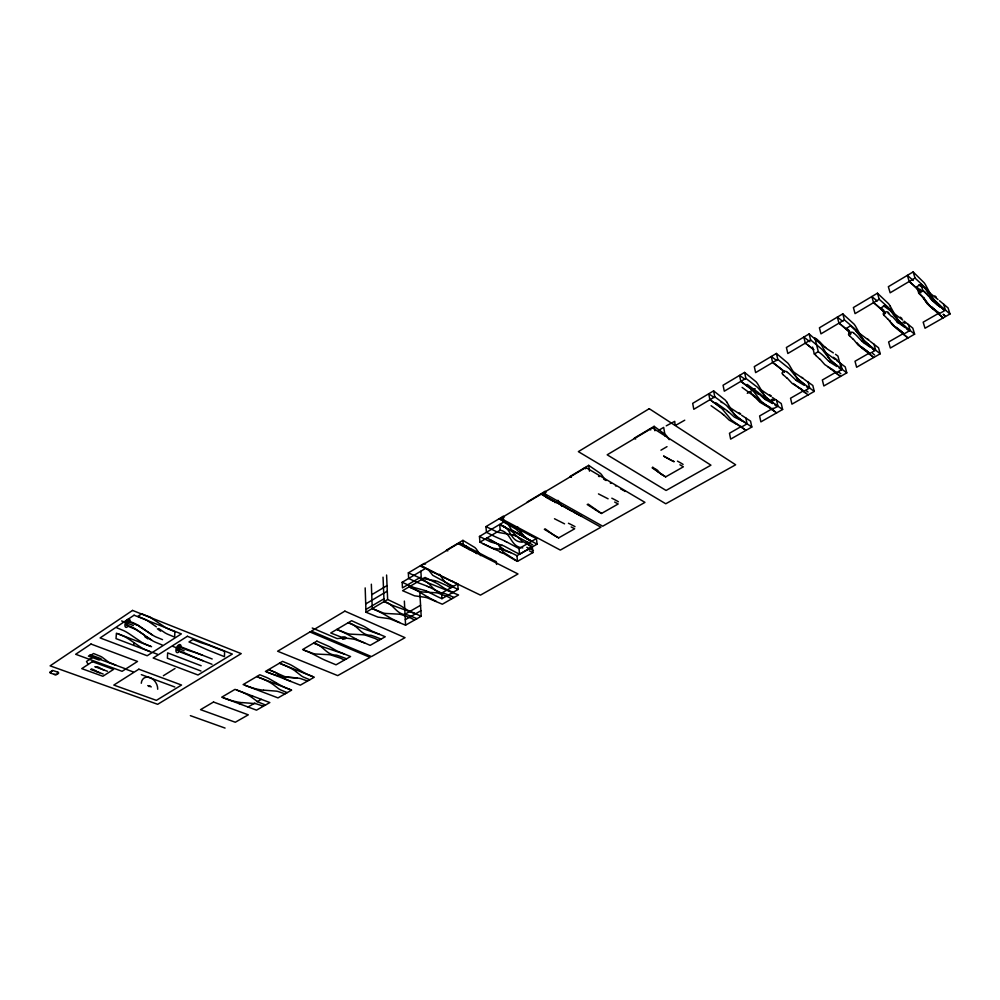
<?xml version="1.0" encoding="UTF-8"?>
<svg xmlns="http://www.w3.org/2000/svg" width="1000" height="1000" viewBox="0 0 1000 1000"><rect width="100%" height="100%" fill="white"/><g stroke="black" fill="none" stroke-linecap="round" stroke-linejoin="round"><path stroke-width="1.5" d="M178.425 650.638L178.612 646.525M133.787 645.4L133.963 642.7M127.375 625.312L127.65 621.163M50.45 672.087L52.488 670.688L50.163 672.025A2.362 1.1 3.3 0 0 50.175 672.825A2.112 0.988 3.3 0 0 50.663 673.188L54.387 674.35A1.837 0.862 3.3 0 0 55.275 674.5A2.087 0.975 3.3 0 0 55.862 674.488M125.925 624.288L129.1 622.175M92.4 657.575L86.5 661.475L88.188 664.425M176.925 649.587L180.113 647.575M163.375 675.725L175.012 668.487M149.025 686.562L150.025 685.95M371.737 594.712L387.05 585.588M427.225 586.188L418.775 583A45.538 10.5 35.8 0 1 416.05 581.888L408.638 578.462L408.35 572.875L424.25 563.4L425.538 564.025M480.788 555.65L476.35 549.125A17.35 12.038 77.5 0 0 474.85 547.513L462.925 540.35L446.388 550.2L447.788 550.9M504.762 540.925L496.5 537.312A47.312 8.5 36 0 1 493.825 536.062L486.45 532.3L485.95 526.613L503.15 516.362L504.438 517.038M527.125 502.062L545.037 491.388L546.312 492.1M604.712 479.412L602 475.262A18.425 11.612 76 0 0 600.5 473.488L588.688 465.363L570.013 476.5L571.4 477.3M669.188 439.675L667.35 436.838A19 11.338 75.5 0 0 665.85 434.988L654.137 426.337L634.3 438.162L635.675 439.025M726.7 401.962A19.512 11.05 75.1 0 0 725.2 400.025L713.612 390.887L692.688 403.35L693.8 409.288L714.788 396.838L726.275 405.288A42.138 30.125 -65.8 0 1 727.65 406.712L736.312 416.525L751.812 427.038L730.65 439.113L729.463 433.25L741.325 426.438M763.975 394.575L757.588 383.787A19.788 10.888 74.9 0 0 756.1 381.825L744.575 372.425L723.075 385.238L724.287 391.2L745.863 378.4L757.262 387.113A42.787 30.2 -66.6 0 1 758.625 388.587L766.162 397.713L776.9 405.487M797.288 378.088A22.5 14.05 76.6 0 1 795.763 376.05L789.338 365.125A20.062 10.713 74.7 0 0 787.85 363.125L776.4 353.45L754.3 366.625L755.625 372.612L777.8 359.462L789.112 368.438A43.475 30.25 -67.3 0 1 790.45 369.95L798.425 379.787L814.275 391.413L791.938 404.15L790.55 398.225L803.637 390.725M828.35 357.137L821.975 345.95A20.35 10.525 74.6 0 0 820.487 343.888L809.125 333.938L786.4 347.488L787.837 353.5L810.638 339.975L821.862 349.225A44.188 30.3 -67.9 0 1 823.175 350.788L831.062 360.887L846.787 372.863L823.838 385.962L822.337 380L835.8 372.287M861.912 337.612L855.537 326.213A20.65 10.312 74.5 0 0 854.062 324.113L842.8 313.863L819.412 327.8L820.962 333.85L844.425 319.925L855.537 329.475A44.938 30.337 -68.5 0 1 856.838 331.087L864.638 341.438L880.225 353.787L856.625 367.25L855.013 361.262L869.388 353.025M890.075 305.925A20.95 10.088 74.3 0 0 888.612 303.762L877.45 293.2L853.388 307.55L855.05 313.625L879.212 299.3L890.2 309.15M931.988 296.863L925.625 285.012A21.263 9.85 74.2 0 0 924.175 282.812L913.125 271.925L888.35 286.7L890.15 292.8L915.013 278.05L925.875 288.225M365.725 603.925L387.287 591.125M420.875 571.2L421.2 576.825L402.463 587.888L402.175 582.288L424.588 569M493.713 548.875A21.713 5.475 14.8 0 1 492.25 548.25L479.938 542.15L479.462 536.45L503.7 522.062L515.562 528.862A38 29.213 -58.8 0 1 517.013 530.037L525.5 537.888L537.062 544.188L536.45 538.538L532.038 536.362M658.875 430.225L663.675 427.388L665.212 436.275M666.25 425.85L674.737 421.337L675.025 424.688L676.213 424.875A7.475 0.95 -34 0 0 677.188 424.475L684.75 420.2M365.913 609.462L383.95 598.812M479.938 542.15L500.213 530.175C511.688 532.5 510.138 547.087 522.788 547.888M918.875 293.325L916.562 286.837L920.9 284.275L926.05 289.6M365.175 587.913L366 612.238L387.65 599.5L399.625 605.188A47.538 24.213 -2.2 0 1 401.087 606.038L406.637 609.612A39.4 20.575 -3.7 0 0 408.05 610.413L421.188 616.263L419.812 592.087M747.288 393.3L755.163 388.688M812.588 347.088L814.312 354L818.312 351.662L820.288 353.188A66.413 30.362 5.1 0 1 823.962 356.362L828.625 361.112M924.513 291.9L922.8 290.387L918.575 293.05M660.95 450.188L667 446.65M239.262 703.725L240.675 702.9M251.412 696.688L252.55 696.025M274.325 683.413L275.738 682.588M405.025 614.225L420.575 605.275M428.963 586.975L441.587 593.162L457.725 583.875L458.137 589.412L441.95 598.688L437.6 596.712A60.113 34.487 59 0 1 436.6 596.213L426.675 591.175M506.463 541.812L519.012 548.575L536.45 538.538M248.038 706.988L254.925 703.037M257.05 701.8L261.337 699.35M773.138 408.2L759.6 415.975L760.875 421.875L782.625 409.462L781.263 403.55L772.325 397.425M903.4 333.525L888.612 342L890.337 348.025L914.613 334.175L912.8 328.137L904.188 321.188M938.888 313.175L923.162 322.188L925.025 328.237L950 313.988L948.05 307.925L939.55 300.75M405.3 619.688L420.887 610.763M502.088 545.288A19.25 10 7.7 0 1 504.2 546.112L514.263 551.5A62.425 32.887 58.9 0 0 515.25 552.038L519.587 554.2L537.062 544.188M924.812 299.25L929.862 306.087L938.7 314.05L945.525 310.138L950 313.988M503.188 549.175L512.325 553.387A62.138 34.125 61.2 0 1 514.675 554.5L516.95 555.688L532.3 546.925L532.9 552.6L517.513 561.337L515.237 560.2A59.45 31.488 59.1 0 1 512.863 558.875L502.512 552.762M366 612.238L377.962 617.137L388.275 618.538A17.938 9.087 -2.6 0 1 390.337 618.987L405.575 625.163L421.188 616.263M545.15 528.85L554.038 535.3A60.625 30.6 59.1 0 0 556.413 536.675L558.675 537.875L574.688 528.775L571.163 526.962M595.163 509.562L596.9 510.763A61.837 29.625 59 0 0 599.263 512.2L601.512 513.462L618.188 503.975L614.675 502.075M652.675 467.238L661.1 473.988A63.663 28.038 59 0 0 663.45 475.525L665.675 476.875L683.375 466.812L679.9 464.775M57.425 672.15L57.587 672.212A1.963 0.925 3.3 0 1 58.15 672.588L58.3 672.962A1.863 0.875 3.3 0 1 58.075 673.375L56.788 674.237A1.85 0.862 3.3 0 1 56.037 674.463L55.95 674.625A2.387 1.125 3.3 0 1 55.287 674.638A2.087 0.975 3.3 0 1 54.438 674.525L54.05 674.412M343.938 637.95L337.137 638.587L312.25 628.013M242.125 702.588L254.775 703.562A13.725 6.338 -0.3 0 1 256.45 703.888L263.4 706.213M263.637 690.138L276.388 691.15A13.875 6.5 -0.7 0 1 278.075 691.488L285.038 693.875M286.012 677.175L298.888 678.225A14.025 6.675 -1 0 1 300.575 678.575L307.55 681.038M297 677.975L286.438 676.925A13.675 6.612 -0.9 0 1 284.438 676.475L277.45 673.4A45.475 21.5 -0.1 0 0 274.85 672.175L268.55 669.613M499.837 549.225L493.6 548.325A21.55 15.812 -34.8 0 1 492.137 547.962L482.75 543.587M434.975 580.688L421.587 578.337A12.3 4.812 6.5 0 1 419.588 577.8L408.35 572.875M513.075 535.062L499.237 532.562A12.8 5.4 5.3 0 1 497.2 531.987L485.95 526.613M502.225 549.738L510.625 552.663M502.15 545.225L490.825 542.025L479.462 536.45M228.137 699.525L221.725 697.188L235 689.375L269.812 702.562L256.512 710.15L223.325 697.788M515.55 535.788L528.925 542.863M249.575 686.975L243.15 684.575L259.812 674.762L266.575 677.487A43.35 20.4 0 0 1 269.125 678.725L280.312 685.175A86.625 42.562 -1.9 0 0 282.062 686.1L282.488 686.312A52.425 25.425 -1.5 0 0 285.475 687.688L290.812 689.825M52.538 670.4L57.787 672.113A2.212 1.037 3.3 0 1 58.412 672.55A2.587 1.212 3.3 0 1 58.587 672.875L58.6 672.975A2.1 0.988 3.3 0 1 58.438 673.363L57.013 674.338A2.138 1 3.3 0 1 56.15 674.6M190.362 715.65L225.062 728.075M103.175 674.013L90.612 669.463M271.875 673.913L267.05 672.075M91.45 668.913L93.325 669.613M147.75 685.612L151.287 686.9M107.438 671.263L94.875 666.688L97.775 666.988A3.212 1.525 2.6 0 1 98.663 667.262L101.112 668.737A14.5 6.925 2.4 0 0 103.637 669.862L103.8 669.938M99.55 672.7L99.188 672.562A16.163 7.7 2.5 0 1 96.7 671.488M125.25 668.713L90.138 655.763L93.537 653.512L100.688 656.413A18.65 8.888 2.9 0 1 102.3 657.35L107.975 661.65A21.888 10.575 2.3 0 0 109.3 662.438L116.137 665.35M141.325 674.638L174.812 687M126.363 669.388L133.162 671.9M265.538 705L259.05 702.4A22.688 10.675 -0.7 0 1 257.137 701.338L251.488 697.163A57.237 26.275 0.4 0 0 241.275 691.825L236.6 689.987M151.263 652.062L116.025 638.625L116.412 633.212L151.562 646.712M344.438 654.087L324.975 647.55A89.7 46.3 -2.4 0 1 319.962 645.725L313.575 643.112C323.162 644.825 326.05 655.325 336.525 655.15A72.575 34.55 -1 0 1 342.438 657.188L346.575 658.8M117.975 633.812L123.312 636.013A34.263 25.65 56.2 0 1 126.213 637.525L127.7 638.438A77.375 59.088 57.4 0 1 130.275 640.125L141.675 647.85A33.138 23.938 55.5 0 0 144.525 649.338L149.75 651.488M152.8 652.487L157.613 654.325M200.975 671.012L167.387 658.213L167.65 652.887L201.163 665.75M244.75 685.188L277.987 697.9L291.613 690.138L256.75 676.562M116.788 627.825L123.675 630.638A34.2 25.538 56 0 1 126.562 632.15L128.05 633.062A77.2 58.812 57.1 0 1 130.612 634.75L141.988 642.487A33.062 23.825 55.3 0 0 144.838 643.975L150.787 646.413M51.175 673.225L50.875 673.1A1.825 0.862 3.3 0 1 50.45 672.788A2.062 0.963 3.3 0 1 50.3 672.425A1.825 0.862 3.3 0 1 50.462 672.125M202.55 655.225L196.775 653.075A27.763 4.138 26.5 0 0 195.387 652.6L189.025 650.638A23.475 3.425 26.3 0 1 187.338 650.05L180.387 647.412M172.875 646.4L184.125 650.763M176.65 649.775L183.837 652.613A23.963 3.65 26.4 0 1 185.863 653.475L194.475 657.325A27.1 4 26.3 0 0 196.175 658.05L202.838 660.713M287.225 692.638L280.738 689.963A22.925 10.95 -1.1 0 1 278.825 688.863L273.225 684.587A57.825 26.962 0.2 0 0 263.038 679.087M162.262 645.025L155.512 642.262A33.275 23.812 55.6 0 1 152.637 640.812L148.088 637.8M178.4 651.263L212.025 664.275M125.65 624.475L133.162 627.663A16.575 7 35.6 0 1 135.25 628.812L144.05 634.888M178.637 645.925L212.188 658.988M127.325 625.95L134.238 628.787A34.5 25.587 56.3 0 1 137.15 630.325L138.637 631.237A77.912 58.95 57.4 0 1 141.213 632.95L151.662 640.163M162.537 639.65L155.8 636.888A33.363 23.812 55.4 0 1 152.95 635.325L138.837 626.1M258.35 677.188L263.062 679.075M127.688 620.55L134.588 623.4A34.425 25.463 56.1 0 1 137.487 624.938L138.975 625.85A77.725 58.675 57.2 0 1 141.537 627.562L152.463 635.087M129.362 622L136.175 624.775M121.6 620.938L133.387 625.538M290.912 681.462L284.488 678.6A31.137 15.1 -1.2 0 1 283.113 677.788L277.2 673.55A24.1 11.513 -0.3 0 0 275.238 672.425L270.15 670.25M279.387 663.238L314.288 677.2L300.325 685.163L265.45 671.438L282.538 661.375L289.3 664.188A43.812 20.938 -0.3 0 1 291.863 665.462L303 672.1A87.65 43.7 -2.4 0 0 304.738 673.05L305.163 673.275A53.038 26.1 -1.9 0 0 308.15 674.688L312.738 676.575M309.8 679.762L303.312 677.013A23.188 11.238 -1.4 0 1 301.4 675.888L295.85 671.488M355.7 638.825A106.213 55.275 -3.7 0 0 359.8 640.837L370.163 645.35L385.225 636.763L372.075 631.163A38.675 19.8 -2.9 0 1 370.662 630.413L365.075 626.975A46.725 23.287 -1.5 0 0 363.587 626.163L351.613 620.712L330.763 632.987L342.713 637.675L352.912 639.012A17.625 8.75 -1.9 0 1 354.95 639.438L364.675 642.987M281 663.875L285.712 665.812M379.637 634.425L359.575 627.388A91.363 48.15 -3.2 0 1 354.562 625.487L348.988 623.112M493.65 548.888L500.05 551.55M304.012 650.138L313.837 653.7A11.912 5.9 -1.3 0 0 315.788 654.025L328.6 654.65A17.1 8.338 -1.5 0 1 330.925 654.975L340.5 658.15A44.025 21.212 -1.3 0 1 344.3 660.1M415.613 613.812L395.487 606.462A93.138 50.087 -4.1 0 1 390.462 604.462L384.062 601.6L383.038 577.163M522.175 542.2C509.412 541.438 511.763 527.9 500.95 525.112M381.1 639.113L376.975 637.425A73.75 35.863 -1.6 0 0 371.037 635.3C360.337 635.475 357.887 624.562 348.162 622.75M336.775 629.438L348.038 633.763A12.125 6.138 -2 0 0 350 634.113L362.987 634.775A17.387 8.662 -2.1 0 1 365.35 635.125L374.95 638.438A44.75 22.025 -1.8 0 1 378.738 640.462M337.612 629.8L343.088 632.2A88.3 42.938 -0.7 0 1 347.562 634.388L355.7 638.825M564.575 523.85L554.487 518.75M452.962 592.413L445.412 588.862A40.163 21.387 -4.6 0 1 444 588.025L438.5 584.288A48.388 25.162 -2.9 0 0 437.038 583.4L425.087 577.45L402.6 590.688L414.562 595.812L425 597.288A18.262 9.45 -3.3 0 1 427.062 597.762L442.325 604.212L458.537 594.963L432.788 584.712A95.037 52.1 -5.1 0 1 427.762 582.638L422.638 580.25M454.762 582.55L456.662 583.387M416.912 618.7L412.788 616.925A74.987 37.237 -2.2 0 0 406.838 614.712C395.913 614.85 393.938 603.538 384.062 601.6M454.475 582.425L453.288 581.9M373.075 608.938L378.55 611.438A89.75 44.612 -1.3 0 1 383.025 613.725L391.112 618.362A108.275 57.45 -4.5 0 0 395.2 620.45L399.575 622.475M608.1 498.812L598.462 493.9M148.5 616.625L141.675 613.8L137.912 616.312L145.438 619.538A16.688 6.913 35.8 0 1 147.537 620.712L156.375 626.825M457 583.538L457.725 583.875M458.125 589.412L450.412 585.837L445.45 582.3M454.1 597.5L449.975 595.65A76.3 38.675 -2.9 0 0 444.012 593.325C432.837 593.425 431.388 581.725 421.362 579.637M436.388 601.438L431.962 599.288A110.5 59.713 -5.5 0 1 427.887 597.1M409.087 586.875L420.375 591.587A12.562 6.637 -3.5 0 0 422.375 591.975L435.737 592.737A18.012 9.35 -3.6 0 1 438.15 593.125L447.8 596.737A46.337 23.763 -3.2 0 1 451.55 598.95M741.787 420.775L734.375 417.1L728.763 412.062M402.175 582.288L413.55 587.4L424.588 590.388A18.512 9.075 9.2 0 1 426.6 591.225M409.913 587.263L415.387 589.875A91.287 46.375 -1.9 0 1 419.837 592.263L427.887 597.1M491.9 559.575L496.325 561.65L496.575 564.438M672.05 460.675L663.775 456.188M670.763 460.062L663.65 456.087M671.612 460.475L674.188 461.712L672.9 461.087M453.3 586.413L432.775 575.337L428.162 569.45M529.362 550.862L532.9 552.6M421.375 566.013L420.55 565.612L423.638 567.1M528.75 545.188L532.275 546.925L521.638 540.812L512.962 532.413A36.163 27.763 -54.7 0 0 511.525 531.237L502.038 525.7M424.325 567.438L425.65 568.088M451.65 581.125L442.887 576.675M422.962 566.775L425.737 568.15M426.287 568.387L427.525 569M431.938 571.163L436.225 573.3M529.375 540.112L531.688 541.275L511.4 529.688L507.788 523.75L500.412 519.412M436.975 573.675L442.175 576.312M528.787 539.812L519.212 534.375M490.262 558.775L470.475 548.438M459.075 542.638L466.05 546.175M461.488 543.862L467.45 547.175L469.025 549.637M446.763 585.6L450.763 587.875M486.95 538.013L498.05 544.312L502.312 550.9A21.9 14.912 -10.8 0 0 503.45 552.25L517.513 561.337L516.95 555.688M446.175 585.3L437.388 581.362A18.137 8.713 7.1 0 0 434.938 580.75M573.787 512.225L581.625 516.388M504.087 526.775L507.013 528.288A44.525 4.075 32.2 0 0 509.637 529.587L517.55 533.462M531.525 541.462L524.388 536.487M489.762 539.462L498.025 544.05L502.075 548.375M736.125 424.038L729.188 420.112L723.825 414.938M426.475 568.525L427.675 569.163M530.4 535.525L499.15 518.75M504.325 526.912L499.688 524.45L500.213 530.175M767.475 405.988L760.475 401.788L755.188 396.413M766.85 406.337L760.013 402.262L754.75 396.912M552.238 500.2L558.1 503.425M572.163 511.35L561.875 505.525M773.2 403.212L765.738 398.938L759.95 393.875M772.575 403.575L765.4 399.5M620.588 488.888L621.638 489.475M558.862 503.837L561.138 505.1M547.812 497.75L540.862 493.875M558.675 537.875L544.325 529.312M546.987 497.863L548.175 498.525M542.125 494.575L548.812 498.575M549.288 499.15L551.287 500.288M151.163 617.962L165.275 627.362A33.6 23.725 55.5 0 0 168.15 628.837L174.887 631.712L174.638 637.1L167.875 634.3A33.512 23.725 55.6 0 1 164.988 632.825L158.7 628.525M598.538 476.2L599.288 476.625M96.725 671.475L95.363 670.638A12.675 5.962 2.8 0 0 93.35 669.6M603.85 479.225L604.6 479.663M622.4 489.9L623.5 490.538M799.062 387.8L792.163 383.438L787 377.875M804.287 385.325L797.212 381.087M605.35 480.1L606.1 480.525M601.512 513.462L588.05 504.05M624.4 491.075L625.062 491.45M585.15 468.438L584.338 467.962L585.588 468.7M587.2 504.525L595.175 509.625M552.188 500.812L553.025 501.3M610.288 483L610.938 483.387M836.875 366.562L829.9 362.163M831.525 369.113L824.725 364.562L819.7 358.812M712.312 401.375L721.375 408.162A40.125 28.85 -61.9 0 1 722.75 409.575L731.475 420.075L746.038 430.337M833.325 352.875L826.375 348.413M774.775 404.875L777.3 406.538M722.075 402.612L720.638 401.712M665.675 476.875L661.287 474.05M775.4 404.513L782.625 409.462M728.162 406.45L739.963 414.175M741.562 415.213L750.562 421.15L751.812 427.038M554.525 502.212L555.2 502.638M649.513 429.1L650.763 429.888M652.087 467.8L659.062 472.5M870.387 347.287L863.525 342.688M864.912 349.9L858.225 345.163L853.337 339.2M770.1 407.55L772.613 409.225M769.488 407.912L776.688 412.85M746.062 423.175L744.825 422.413A64.212 36.025 76.1 0 0 741.787 420.688M738.775 425.513L740.288 426.488M759.712 388.913L770.738 396.362M806.462 386.675L808.962 388.387M741.712 420.425L734.613 414.5M662.463 474.837L661.8 474.4M791.35 370.4L802.35 378.05M801.663 389.425L804.15 391.15M744.325 429.175L741.275 427.163L747.087 423.85L745.837 417.95M714.312 397.587L708.725 393.787L709.9 399.738L716.975 404.575A49.175 2.1 31.9 0 1 719.412 406.275L723.6 409.312M661.575 474.25L660.7 473.65M711.075 405.712L722.5 413.787M904.862 327.438L898.125 322.65M899.237 330.125L892.688 325.188L887.95 319.025M772.588 402.65L765.5 396.575A22.188 14.175 76.8 0 1 764.013 394.513M803.938 379.15L812.812 385.462L814.275 391.413M770.975 408.888L761.225 401.337L753.575 391.525A40.75 28.95 -62.7 0 0 752.225 390.062L742.075 382.262M715.987 402.825L727.425 410.913M709.9 399.738L710.7 400.288M839.025 367.962L841.513 369.738L837.938 356.062L835.475 354.288M824.638 351.9L834.85 359.237M745.1 379.325L739.562 375.412L740.825 381.388L743.1 383M774.987 411.662L771.963 409.575L777.925 406.175L776.575 400.238M660.713 473.725L658.888 472.438M834.1 370.8L836.562 372.575M804.312 384.375L797.25 378.15M857.325 331.812L858.075 332.337M749.675 391.9L751.35 393.1M742.113 387.4L753.45 395.725M148.012 637.737L146.363 636.55M938.575 305.775L937.125 304.738M747.15 384.425L758.575 392.725M753.45 389.688L755.462 391.125M939.375 306.337L940.225 306.938M836.425 360.363L845.212 366.875L846.787 372.863M743.225 383.088L747.85 386.375A49.875 3.1 31.8 0 1 750.25 388.15L754.35 391.312M933.088 308.725L935 310.1A71.513 20.512 59.8 0 1 937.038 311.663L937.6 312.113M889.425 310.025L883.425 305.738M858.825 332.875L868.263 339.888M940.288 306.988L932.387 300.7M934.062 309.425L935 310.1M927.325 303.675L933.263 308.85M890.188 310.575L902.638 319.988M872.513 348.725L874.85 350.462M932.812 308.525L931.925 307.875M808.162 394.9L793.312 383.525M658.637 472.2L657.75 471.562M776.75 360.55L771.25 356.525L772.625 362.525L774.887 364.188M806.175 393.438L803.5 391.512L809.613 388.013L808.15 382.062M836.912 365.6L835.362 364.462M922.525 287.575L918.838 284.85M936.875 304.562L928.438 295.975M867.45 351.637L869.875 353.475M773.85 363.425L776.213 365.163M869.825 341.05L878.538 347.775L880.225 353.787M775 364.275L779.587 367.675A50.613 4.15 31.6 0 1 781.95 369.513L784.613 371.688M776.075 365.062L783.925 371.475M927.138 290.963L927.887 291.525M809.9 341.7L803.825 337.088L805.325 343.125L806.538 344.062M839.825 375.913L827.8 366.637M906.963 328.95L909.388 330.838M931.6 307.638L929.75 306.163A83.275 43.062 -43.8 0 1 929 305.45L927.1 303.4M870.45 346.3L863.45 339.738A23.138 13.762 76.3 0 1 861.963 337.537M928.637 292.075L938 299.5M874.3 350.05L864.312 341.6L855.863 330.863M838.538 374.938L835.9 372.95L842.175 369.363L840.6 363.363M783.213 374.45C779.262 372.9 785.837 369.475 787.425 372.425M814.312 354L815.962 355.275M839.163 375.412L840.525 376.438M869.212 352.962L862.025 347.125M807.562 344.837L808.238 345.363M806.1 343.725L809.5 346.325M901.75 331.938L903.15 333.025M890.212 309.125A45.725 30.4 -68.8 0 1 891.525 310.738L899.163 321.438L914.613 334.175M808.737 345.75L812.212 348.45A51.363 5.263 31.4 0 1 813.637 349.6M842.763 321.4L837.35 317.113L838.962 323.175L840.475 324.375M809.737 346.512L813.725 349.725M871.812 355.913L862.175 348.263L856.9 342.725M904.938 326.438L897.975 319.7A23.475 13.6 76.1 0 1 896.5 317.45M835.35 364.45L829.887 359.212A22.812 13.913 76.4 0 1 828.4 357.062M908.725 330.312L899.562 322.362L893 314.062M873.775 357.463L869.2 353.862L875.65 350.175L873.975 344.15M840.163 324.137L841.85 325.475M841.3 325.037L845.775 328.675A52.15 6.425 31.2 0 1 848.05 330.65L850.588 333.013M816.8 339.375L814.825 337.825L818.312 351.662M927.163 289.9L934.212 300.312L945.525 310.138L943.587 304.05M937.05 311.663L939.262 313.5M842.35 325.875L850.05 332.688A42.825 29.2 -64.8 0 1 850.962 333.725M904.15 333.837L896.375 327.275M846.575 328.325L850.5 325.763L855.775 330.775M877.2 300.975L871.838 296.55L873.575 302.638L875.075 303.888M846.663 328.387L849.463 330.85M944.475 310.262L942.375 308.562L944.438 310.238M940.425 305.988L933.512 299.088M943.587 309.525L933.388 299.875M942.55 308.675L940.288 306.788M938.662 314.05L943.175 317.887M906.975 337.125L896.513 328.462L891.287 322.762M849.663 335.55C845.713 333.837 852.55 330.25 854.1 333.413M907.987 337.962L903.462 334.237L910.088 330.438L908.288 324.387M937.862 312.337L938.8 313.113M874.775 303.637L875.888 304.562M875.775 304.462L885.413 313.263M655.413 469.75L652.812 467.388M913.25 280.45L907.35 275.375L909.212 281.488L910.4 282.525M876.438 305.012L878.787 307M936.612 311.288L938.3 312.688M795.9 380.087L791.05 375.513A65.287 29.137 5.8 0 0 787.525 372.4M931.488 306.613L936.663 311.325M881.062 307.875L885.188 305.325L890.413 310.487M936.338 311.05L935.138 310.025M938.7 314.05L942.5 317.3M881.413 308.175L884 310.562M884.338 315.25C880.387 313.463 887.375 309.788 888.9 313.05M909.975 282.15L911.513 283.488M879.325 307.462L880.312 308.325A52.975 7.662 30.9 0 1 882.55 310.375L884.55 312.462A43.575 29.238 -65.6 0 1 885.413 313.55M910.7 282.775L913.5 285.225M923.3 290.825L926.663 293.962M912.05 283.95L920.062 291.637A44.375 29.3 -66.1 0 1 920.938 292.725M919.1 293.512L922.225 296.537M916.825 287.062L919.562 289.688M919.412 293.788L920.05 294.35A53.25 27.963 -2.9 0 1 923.325 297.863L923.925 298.738M913.825 285.525L915.863 287.375A53.825 8.95 30.6 0 1 918.05 289.5L918.863 290.35M825.1 347.35L820.362 342.575M759.137 394.113L764.075 398.537A72.9 42.325 -59.4 0 0 765.375 399.55M862.275 341.613L857.625 336.7A67.613 31.612 4.3 0 0 854.188 333.387M896.9 321.538L892.362 316.45M926.712 294.025L927.938 295.375M932.25 300.562L930.05 297.987M934.375 301.012L933.662 300.212M922.288 296.6L923.3 297.863M933.438 299.938L932.5 298.8L932.975 299.387M928.512 296.062L927.812 295.238A70.188 34.225 2.6 0 0 924.712 292.087M932.463 298.75L928.425 292.987M890.487 310.575L892.625 313.512M927.212 303.525L924.362 299.4M522.863 534.788L517.487 526.725M926.125 289.7L927.487 291.613M926.862 303.075L924.975 300.338M923.475 298.113L924.137 299.062M927.638 291.825L928.238 292.712M439.513 574.288L443.938 580.688A19.125 14.9 80.9 0 0 445.475 582.263M726.7 401.95L733.075 412.537A21.888 14.275 77 0 0 734.638 414.438M924.062 298.95L924.688 299.9M890.487 321.613L889.75 320.45M896.45 317.538L890.075 305.912M562 506.35L558.413 500.887A18.05 11.775 76.5 0 0 557.925 500.288M924.475 298.637L923.8 297.438M920.9 284.275L922.8 290.387M913.125 271.925L915.013 278.05M877.45 293.2L879.212 299.3M842.8 313.863L844.425 319.925M809.125 333.938L810.638 339.975M776.4 353.45L777.8 359.462M744.575 372.425L745.863 378.4M713.612 390.887L714.788 396.838M654.137 426.337L654.887 430.75M588.688 465.363L589.475 471.175M545.037 491.388L545.7 497.15M519.012 548.575L519.587 554.2M503.15 516.362L503.7 522.062M462.925 540.35L463.363 546L475.262 552.5A37.275 28.95 -57 0 1 476.725 553.638M441.587 593.162L441.95 598.688M404.363 601.087L405.575 625.163M386.587 575.025L387.65 599.5M371.35 584.2L372.25 608.562L383.525 613.075A12.337 6.375 -2.7 0 0 385.5 613.438L398.688 614.15A17.688 9 -2.8 0 1 401.062 614.513L410.7 617.975A45.512 22.875 -2.5 0 1 414.462 620.087M899.15 329.862A71.625 22.113 59.9 0 1 901.663 331.65M883.962 315.375A52.1 26.812 -1.2 0 1 887.688 319.088M902.913 322.262A70.625 23.25 61 0 1 905 323.325M898 322.85A78.537 42.15 -61.3 0 1 896.737 321.788M888.088 313.238A68.85 32.487 4.3 0 1 891.663 316.562M901.825 318.4A71.013 6.95 43.5 0 1 900.3 317.188M883.213 311.488A42.175 28.1 -61.7 0 1 884.538 313.6M848.787 331.65A41.425 28.025 -61 0 1 850.487 334.3M863.637 342.5A76.888 41.938 -62.8 0 1 862.425 341.375M872.613 353.4A69.775 19.875 55 0 1 874.613 355.025M864.825 349.65A70.588 23.3 60 0 1 867.375 351.375M849.275 335.675A51.112 25.9 -0.3 0 1 853.05 339.263M869.025 340.062A70 8.675 43.7 0 1 867.475 338.888M943.325 314.475A71.9 17.288 54.8 0 1 945.263 316.212M943.288 314.35A71.8 17.25 54.8 0 1 945.188 316.05M919.938 289.237A43.412 29.3 -48.1 0 1 922.288 291.5M925.85 288.263A46.537 30.362 -69.6 0 1 927.138 289.925M933.55 299A23.825 13.425 76 0 1 932.038 296.788M936.35 297.175A72.05 5.438 43.4 0 1 934.85 295.925M829.987 362.013A75.475 42.038 -62.4 0 1 828.75 360.925M838.812 372.175A68.763 21.05 55.1 0 1 840.85 373.75M831.462 368.888A69.588 24.4 60.1 0 1 834.038 370.55M815.562 355.412A50.175 25.013 0.6 0 1 819.4 358.875M816.888 339.35A65.963 30.663 5.1 0 1 820.45 342.562M826.462 348.25A75.075 42.075 -62.7 0 1 825.225 347.163M835.275 358.525A68.263 20.725 54.9 0 1 837.3 360.1M834.925 358.425A69.025 9.725 43.6 0 1 833.363 357.275M797.275 380.988A74.112 42.112 -61.9 0 1 796 379.938M805.987 390.487A67.787 22.163 55.2 0 1 808.05 392.013M799 387.587A68.6 25.438 60.2 0 1 801.6 389.2M782.8 374.588A49.3 24.137 1.4 0 1 786.675 377.938M803.4 378.413A68.075 11.287 43.8 0 1 801.812 377.312M783.925 371.488A41.413 29.025 -63.6 0 1 784.388 371.975M771.988 399.3A66.725 27.312 61.4 0 1 774.225 400.288M758.213 392.788A68.812 29.575 7.1 0 1 759.6 393.938M766.8 406.15A67.625 26.425 60.3 0 1 769.438 407.7M753.288 395.763A50.5 24.312 2 0 1 754.6 396.95M736.075 423.85A66.7 27.325 60.4 0 1 738.737 425.35M722.337 413.825A49.688 23.45 2.8 0 1 723.675 414.975M727.212 410.962A53.837 24.85 3.8 0 1 728.562 412.1M767.425 405.788A67.65 26.412 60.3 0 1 770.05 407.337M750.925 393.237A48.463 23.3 2.2 0 1 754.85 396.488M771.363 399.663A66.7 27.338 61.4 0 1 773.6 400.65M754.55 391.325A64.212 27.487 7.3 0 1 758.3 394.237M771.263 395.913A67.162 12.212 43.7 0 1 769.688 394.837M740.65 413.85A66.263 13.362 43.7 0 1 739.062 412.8M657.925 470.65A91.625 65.888 -25.7 0 1 656.012 469.25M677.463 461.125A83.8 29.288 10 0 1 683.088 464.4M178.35 652.312A4.3 2.175 -67.4 0 1 175.925 650.238A4.3 2.175 -67.4 0 1 178.688 644.887A4.3 2.175 -67.4 0 1 181.112 646.95M136.463 624.625A34.45 17.188 2.1 0 1 139.125 625.975M148 638.95A33.612 3.462 37 0 1 144.812 636.675M160.662 631.175A33.837 3.2 37 0 1 157.363 628.8M148.787 616.462A34.663 17.45 2 0 1 151.45 617.837M127.263 627A4.4 2.1 -67 0 1 124.938 624.963A4.4 2.1 -67 0 1 127.762 619.5A4.4 2.1 -67 0 1 130.087 621.525M141.275 683.25A10.012 7.425 58 0 1 149.975 677.575A10.012 7.425 58 0 1 157.713 689.237M568.438 523.25A77.1 23.475 11.4 0 1 575.025 526.65M573.6 511.838A61.425 19.262 43.7 0 1 571.975 510.962M553.025 500.562A68.725 2.163 27.7 0 1 548.65 498.15M526.125 541.613A75.375 21.825 11.8 0 1 532.75 544.9M517.938 533.888A40.963 6.725 39.3 0 1 519.6 534.812M531.875 536.025A60.225 20.512 43.6 0 1 530.237 535.175M524.412 536.45A19.863 14.8 79.4 0 1 522.9 534.75M285.938 677.3A39.825 19.5 -1 0 1 271.975 673.863M242.062 702.712A38.963 18.5 -0.2 0 1 228.225 699.463M285.688 665.837A58.438 27.688 -0.2 0 1 295.887 671.475M263.562 690.263A39.375 18.988 -0.6 0 1 249.662 686.925M427.375 586.413A40.75 12.275 42.6 0 1 429.113 587.212M453.162 581.6A57.975 22.688 43.4 0 1 451.538 580.825M428.263 569.288A64.438 3.038 27.9 0 1 431.488 570.875M491.75 559.25A59.075 21.65 43.5 0 1 490.125 558.45M464.913 545.538A65.788 1.45 27.9 0 1 469.412 547.837M513.025 535.125A18.863 9.6 5.6 0 1 515.5 535.837M503.275 549.15A22 8.762 -3.2 0 1 502.15 548.35M499.562 551.838A34.525 15.625 11 0 1 501.987 553M526.8 547.312A75.562 21.637 11.8 0 1 533.438 550.588M500.112 548.9A34.638 20.213 -22.1 0 1 502.512 549.438M504.95 541.213A42.438 10.488 42.7 0 1 506.662 542.1M611.812 498.188A78.737 25.438 10.9 0 1 618.362 501.725M615.938 486.037A62.675 17.9 43.8 0 1 615.425 485.737M224.587 651.363L224.462 656.675L208.6 650.35A27.287 3.812 26.4 0 1 206.887 649.613L198.238 645.725A24.125 3.487 26.4 0 0 196.213 644.85L189 641.963L192.8 639.562L199.762 642.262A23.625 3.262 26.4 0 0 201.438 642.85L207.787 644.875A27.95 3.938 26.6 0 1 209.175 645.35L224.587 651.363M132.55 610.425L50.125 665.85L157.675 704.312L241.213 653.625L132.55 610.425M90.988 644.038L75.675 654.275L122.1 671.312L137.513 661.45L90.988 644.038M134.075 615.212L100.125 637.925L147.188 655.75L181.337 633.9L134.075 615.212M90.412 654.812L88.438 656.125L99.087 660.037L101.062 658.75L90.412 654.812M92.4 661.65L81.775 668.637L102.863 676.263L113.537 669.4L92.4 661.65M187.375 636.287L153.188 658.025L198 675L232.325 654.075L187.375 636.287M138.837 669.2L113.825 685.075L156.387 700.362L181.525 685.037L138.837 669.2M649.25 408.7L578.35 451.637L665.763 503.775L735.65 464.787L649.25 408.7M309.938 631.962L277.625 651.225L337.713 675.612L370.075 657.375L309.938 631.962M344.875 611.138L311.337 631.125L371.463 656.575L405.012 637.663L344.875 611.138M458.1 543.663L420.438 566.1L480.462 595.125L518 573.962L458.1 543.663M541.487 493.963L500.637 518.312L560.337 550.087L600.925 527.2L541.487 493.963M585.85 467.525L543.263 492.912L602.688 526.213L644.963 502.375L585.85 467.525M652.45 427.825L607.175 454.812L666.087 490.462L710.938 465.175L652.45 427.825M213.512 702.025L200.562 709.65L235.3 722.237L248.287 714.837L213.512 702.025M316.9 641.15L302.613 649.562L308.913 652.2A86.938 41.337 -0.2 0 1 313.4 654.3L321.55 658.562A104.288 53.2 -2.9 0 0 325.662 660.475L336.037 664.812L350.55 656.538L337.413 651.175A38 19.062 -2.2 0 1 335.988 650.438L330.363 647.15A45.963 22.425 -0.9 0 0 328.888 646.375L316.9 641.15M342.825 638.888A2.125 1.062 -1.8 0 0 346.062 637.925A2.125 1.062 -1.8 0 0 342.925 637.038A2.125 1.062 -1.8 0 0 342.825 638.888"/></g></svg>
